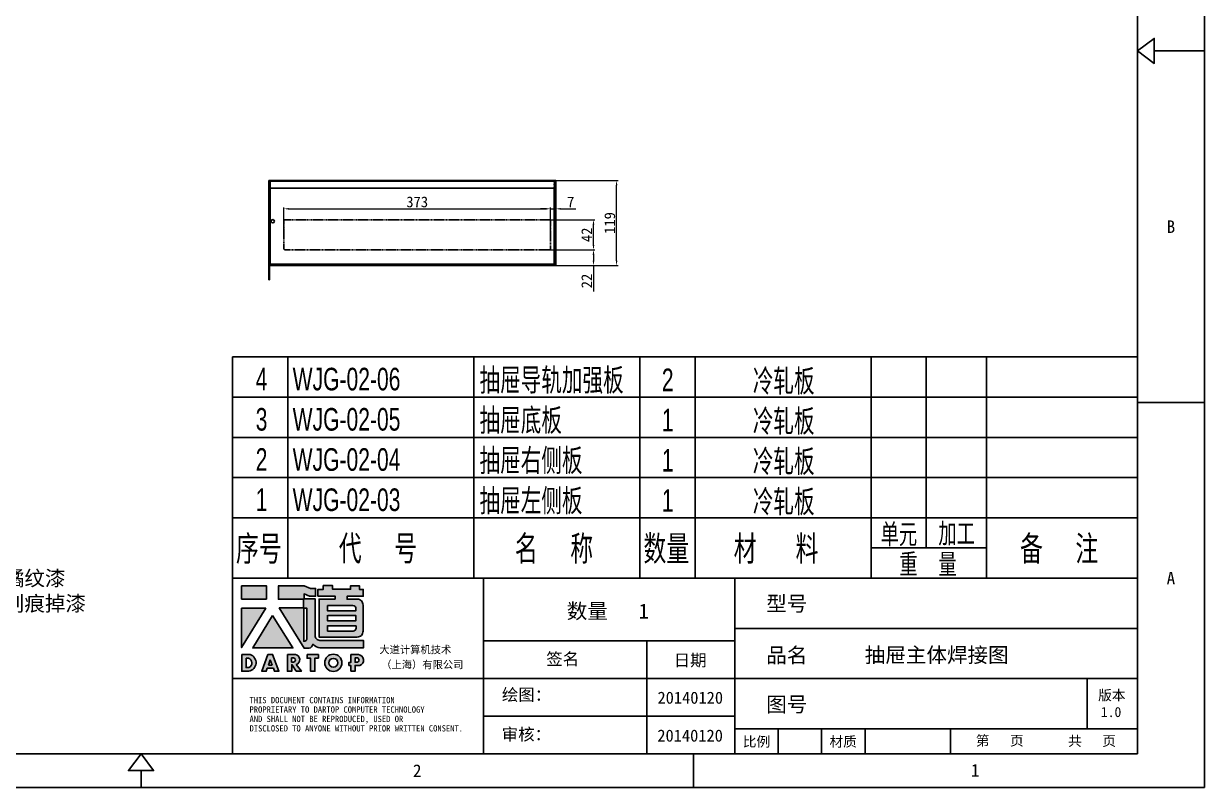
# Model space of a CAD drawing. Header units: millimetres. Extents: x 13106 to 40242, y 18888 to 28426.
# Drawn here: x 26281 to 27931, y 18888 to 19955 of the extents above; entities that cross this region are included whole.
import ezdxf
from ezdxf.enums import TextEntityAlignment as Align

# ---------------------------------------------------------------- set-up
doc = ezdxf.new("R2010")
doc.units = ezdxf.units.MM
doc.header["$PDSIZE"] = -1
doc.linetypes.add('HIDDEN', pattern=[1.905, 1.27, -0.635])
for name, color, linetype in [('02___PRT_ALL_AXES', 7, 'Continuous'), ('1轮廓实线层', 7, 'Continuous'), ('2细线层', 4, 'Continuous'), ('4', 7, 'Continuous'), ('6文字层', 3, 'Continuous'), ('DEFAULT_2', 8, 'HIDDEN'), ('print', 30, 'Continuous'), ('图框层', 7, 'Continuous')]:
    doc.layers.add(name, color=color, linetype=linetype)
doc.layers.add('dim', color=2, linetype='Continuous', lineweight=9)
doc.styles.add('Dartop', font='')
doc.styles.add('hzHT', font='simhei.ttf')
doc.styles.add('PC_TEXTSTYLE', font='arial.ttf', dxfattribs={"width": 0.8})
doc.styles.get('Dartop').set_extended_font_data('FangSong_GB2312')
doc.dimstyles.new('3', dxfattribs={"dimtxt": 15, "dimasz": 7, "dimexe": 2, "dimexo": 3, "dimgap": 2, "dimtad": 1, "dimzin": 9, "dimdsep": 46, "dimtxsty": 'Standard', "dimcen": 1, "dimadec": 1, "dimazin": 2, "dimtfac": 0.5, "dimtmove": 0, "dimatfit": 3, "dimfxl": 0, "dimtolj": 1, "dimlwd": 9, "dimlwe": 9, "dimarcsym": 0})

# ---------------------------------------------------------------- blocks, each defined once
blk = doc.blocks.new('dadao')
for p, q in [((48, 19.2), (44.9, 10.4)), ((44.9, 10.4), (51.2, 10.4)), ((51.2, 10.4), (48, 19.2))]:
    blk.add_line(p, q)
for points in [[(41.8, 121.6), (41.8, 143.7), (-0.4, 143.7), (-0.4, 121.6), (41.8, 121.6)], [(104.8, 122), (104.8, 130.3), (114.1, 126.3), (124.2, 126.3), (124.2, 139.6), (115.9, 139.6), (105.1, 143.9), (61.5, 143.9)], [(61.7, 144), (61.7, 121.3), (103.9, 121.3)], [(113.4, 38.7), (105.1, 38.7), (63, 106.5), (103.9, 106.5), (103.9, 120.9), (103.9, 121.3)], [(109.7, 53.6), (109.7, 106.2), (104.3, 106.2), (104.3, 50.4), (106.6, 50.4)], [(144.6, 94.4), (144.6, 84.8), (192, 84.8), (192, 94.1), (144.9, 94.1)], [(120.2, 45), (119.5, 45), (119.5, 44.6)], [(0, 28), (0, 0), (11.8, 0)], [(0.1, 28), (14, 28)], [(7.1, 21.8), (7.1, 6.1), (12, 6.1)], [(7.1, 21.8), (11.4, 21.8)], [(76.8, 28.2), (76.8, 0), (84.1, 0), (84.1, 11.1), (91.6, -0.1), (100.3, -0.1), (91.7, 11.1)], [(76.8, 28.2), (90.6, 28.2)], [(84, 22.7), (84, 15.3), (87.2, 15.3)], [(84, 22.7), (87.3, 22.7)], [(183.7, 0), (183.7, 9.6), (180.6, 9.6), (180.6, 14.9), (183.8, 14.9), (183.8, 28.1), (196.1, 28.1), (196.5, 28.1)], [(194.9, 22.3), (190.8, 22.3), (190.8, 15), (194.4, 15)], [(183.7, 0), (190.9, 0), (190.9, 9.6), (198.8, 9.6)]]:
    blk.add_lwpolyline(points)
blk.add_lwpolyline([(137.1, 144.2), (137.1, 137.9), (128.3, 137.9), (128.3, 126.5), (157.3, 126.5), (157.3, 121.5), (130.3, 121.5), (130.3, 57.5), (194.4, 57.5, 0.414214), (204.4, 67.5), (204.4, 111.3, 0.414214), (194.4, 121.3), (177.5, 121.3), (177.5, 126.3), (204.7, 126.3), (204.7, 137.7), (198.2, 137.7), (198.2, 143.9), (183.3, 143.9), (183.3, 138), (153, 138), (153, 144.2), (137.1, 144.2)], format="xyb", close=True)
for points in [[(104.8, 122), (123.4, 122), (123.4, 60, 0.414214), (131.4, 52), (204.8, 52), (204.8, 39.1), (131.7, 39.1)], [(144.3, 110.8), (144.3, 101.8), (192.3, 101.8), (192.3, 105.5, 0.414214), (187.3, 110.5), (144.3, 110.5)], [(144.6, 77), (144.6, 67.5), (187.6, 67.5, 0.414214), (192.6, 72.5), (192.6, 76.4), (144.6, 76.4)]]:
    blk.add_lwpolyline(points, format="xyb")
for points in [[(-0.3, 106.2), (40.4, 106.2), (-0.3, 39.7), (-0.3, 106.2)], [(51.7, 94.1), (18.4, 39.3), (86.2, 39.3)], [(43.8, 28.2), (51.8, 28.2), (62.6, -0.1), (55, -0.1), (53.2, 5), (42.9, 5), (41.1, 0), (33.6, 0)], [(110, 28.1), (110, 21.9), (116, 21.9), (116, -0.1), (123.2, -0.1), (123.2, 22), (129.2, 22), (129.2, 28.1), (110, 28.1)]]:
    blk.add_lwpolyline(points, close=True)
for radius in [14.5, 7.44]:
    blk.add_circle((154.2, 14.2), radius)
for centre, radius, start, end in [((99.2, 60.7), 12.6, 305.6399, 325.969), ((111.6, 46.7), 8.19, 282.9811, 347.6627), ((136, 61.7), 22.9, 226.7358, 259.3209), ((8.5, 13.9), 8.49, 294.2143, 69.7177), ((9.6, 14.2), 14.4, 278.6604, 72.3203), ((86.4, 19), 3.8, 282.527, 76.7196), ((88.6, 19.4), 8.95, 290.6073, 77.2124), ((193.7, 18.7), 3.8, 280.9891, 72.5513), ((195.7, 18.6), 9.51, 288.8959, 85.2442)]:
    blk.add_arc(centre, radius, start, end)
blk = doc.blocks.new('PC_MXBTITLERECORD')
at = {"layer": '1轮廓实线层'}
for p, q in [((-180, 0), (-180, 12)), ((0, 0), (0, 12))]:
    blk.add_line(p, q, dxfattribs=at)
at = {"layer": '2细线层'}
for p, q in [((-169, 12), (-169, 0)), ((-132, 12), (-132, 0)), ((-99, 12), (-99, 0)), ((-88, 12), (-88, 0)), ((-53, 12), (-53, 0)), ((-42, 12), (-42, 6)), ((-30, 12), (-30, 0)), ((-30, 6), (-53, 6))]:
    blk.add_line(p, q, dxfattribs=at)
at = {"style": 'PC_TEXTSTYLE', "flags": 1}
blk.add_attdef('Fo oFShowMe', (-53, 6), '', height=0.00000005, dxfattribs=at)
at = {"layer": '6文字层', "style": 'PC_TEXTSTYLE', "width": 0.667}
for s, height, p in [('单元', 4, (-47.45, 8.84)), ('加工', 4, (-35.96, 8.94)), ('序号', 5, (-174.77, 6)), ('代     号', 5, (-151.09, 6)), ('名     称', 5, (-116.06, 6)), ('数量', 5, (-93.71, 6)), ('材      料', 5, (-71.89, 6)), ('备     注', 5, (-15.57, 6)), ('重    量', 4, (-41.65, 2.94))]:
    blk.add_text(s, height=height, dxfattribs=at).set_placement(p, align=Align.MIDDLE)
blk = doc.blocks.new('PC_MXB_BLOCK')
at = {"layer": '1轮廓实线层'}
for p, q in [((-180, 8), (-180, 0)), ((0, 8), (0, 0))]:
    blk.add_line(p, q, dxfattribs=at)
at = {"layer": '2细线层'}
for p, q in [((-180, 8), (0, 8)), ((-169, 8), (-169, 0)), ((-132, 8), (-132, 0)), ((-99, 8), (-99, 0)), ((-88, 8), (-88, 0)), ((-53, 8), (-53, 0)), ((-42, 8), (-42, 0)), ((-30, 8), (-30, 0)), ((-180, 0), (0, 0))]:
    blk.add_line(p, q, dxfattribs=at)
at = {"layer": '6文字层', "style": 'PC_TEXTSTYLE'}
for tag, width, p, p2 in [('序号', 0.769182, (-178.38, 1.35), (-170.09, 1.35)), ('代号', 3.14773, (-168.05, 1.35), (-134.11, 1.35)), ('名称', 2.802424, (-130.87, 1.2), (-100.28, 1.2)), ('数量', 0.817449, (-97.88, 1.2), (-89, 1.2)), ('材料', 2.943328, (-86.43, 1.01), (-54.3, 1.01)), ('单重', 0.854038, (-52.21, 0.89), (-43, 0.89)), ('总重', 0.958888, (-41.2, 1.27), (-30.86, 1.27)), ('备注', 2.494074, (-28.61, 1.02), (-1.16, 1.02))]:
    blk.add_attdef(tag, text='', height=4.5, dxfattribs=dict(at, width=width)).set_placement(p, p2, align=Align.FIT)
blk = doc.blocks.new('*D350')
at = {"layer": 'Defpoints', "color": 0, "lineweight": 9, "transparency": 16777216}
for p in [(27010.3, 19639.2), (27010.3, 19617.2), (27077.7, 19617.2)]:
    blk.add_point(p, dxfattribs=at)
at = {"layer": 'dim', "color": 0, "lineweight": 9, "transparency": 16777216}
for p, q in [((27013.3, 19639.2), (27079.7, 19639.2)), ((27077.7, 19632.2), (27077.7, 19624.2)), ((27013.3, 19617.2), (27079.7, 19617.2)), ((27077.7, 19617.2), (27077.7, 19581.2))]:
    blk.add_line(p, q, dxfattribs=at)
for points in [[(27076.5, 19632.2), (27078.9, 19632.2), (27077.7, 19639.2)], [(27076.5, 19624.2), (27078.9, 19624.2), (27077.7, 19617.2)]]:
    blk.add_solid(points, dxfattribs=at)
at = {"layer": 'dim', "color": 0, "lineweight": 9, "transparency": 16777216, "insert": (27068.2, 19595.7), "char_height": 15, "attachment_point": 5, "rotation": 90}
blk.add_mtext('\\A1;22', dxfattribs=at)
blk = doc.blocks.new('*D351')
at = {"layer": 'Defpoints', "color": 0, "lineweight": 9, "transparency": 16777216}
for p in [(27013.3, 19681.2), (27077.7, 19681.2), (27013.3, 19639.2)]:
    blk.add_point(p, dxfattribs=at)
at = {"layer": 'dim', "color": 0, "lineweight": 9, "transparency": 16777216}
for p, q in [((27016.3, 19681.2), (27079.7, 19681.2)), ((27077.7, 19646.2), (27077.7, 19674.2)), ((27016.3, 19639.2), (27079.7, 19639.2))]:
    blk.add_line(p, q, dxfattribs=at)
for points in [[(27076.5, 19674.2), (27078.9, 19674.2), (27077.7, 19681.2)], [(27076.5, 19646.2), (27078.9, 19646.2), (27077.7, 19639.2)]]:
    blk.add_solid(points, dxfattribs=at)
at = {"layer": 'dim', "color": 0, "lineweight": 9, "transparency": 16777216, "insert": (27068.2, 19660.2), "char_height": 15, "attachment_point": 5, "rotation": 90}
blk.add_mtext('\\A1;42', dxfattribs=at)
blk = doc.blocks.new('*D352')
at = {"layer": 'Defpoints', "color": 0, "lineweight": 9, "transparency": 16777216}
for p in [(27024.8, 19696.6), (27017.8, 19660.2), (27024.8, 19660.2)]:
    blk.add_point(p, dxfattribs=at)
at = {"layer": 'dim', "color": 0, "lineweight": 9, "transparency": 16777216}
for p, q in [((27010.8, 19696.6), (27003.8, 19696.6)), ((27017.8, 19663.2), (27017.8, 19698.6)), ((27017.8, 19696.6), (27024.8, 19696.6)), ((27024.8, 19663.2), (27024.8, 19698.6)), ((27031.8, 19696.6), (27052.8, 19696.6))]:
    blk.add_line(p, q, dxfattribs=at)
for points in [[(27010.8, 19697.7), (27010.8, 19695.4), (27017.8, 19696.6)], [(27031.8, 19697.7), (27031.8, 19695.4), (27024.8, 19696.6)]]:
    blk.add_solid(points, dxfattribs=at)
at = {"layer": 'dim', "color": 0, "lineweight": 9, "transparency": 16777216, "insert": (27045.8, 19706.1), "char_height": 15, "attachment_point": 5}
blk.add_mtext('\\A1;7', dxfattribs=at)
blk = doc.blocks.new('*D353')
at = {"layer": 'Defpoints', "color": 0, "lineweight": 9, "transparency": 16777216}
for p in [(27017.8, 19696.6), (26644.8, 19660.2), (27017.8, 19663.2)]:
    blk.add_point(p, dxfattribs=at)
at = {"layer": 'dim', "color": 0, "lineweight": 9, "transparency": 16777216}
for p, q in [((26644.8, 19663.2), (26644.8, 19698.6)), ((26651.8, 19696.6), (27010.8, 19696.6)), ((27017.8, 19666.2), (27017.8, 19698.6))]:
    blk.add_line(p, q, dxfattribs=at)
for points in [[(26651.8, 19697.7), (26651.8, 19695.4), (26644.8, 19696.6)], [(27010.8, 19697.7), (27010.8, 19695.4), (27017.8, 19696.6)]]:
    blk.add_solid(points, dxfattribs=at)
at = {"layer": 'dim', "color": 0, "lineweight": 9, "transparency": 16777216, "insert": (26831.3, 19706.1), "char_height": 15, "attachment_point": 5}
blk.add_mtext('\\A1;373', dxfattribs=at)
blk = doc.blocks.new('*D365')
at = {"layer": 'Defpoints', "color": 0, "lineweight": 9, "transparency": 16777216}
for p in [(27018.6, 19736.2), (27110, 19736.2), (27018.6, 19617.2)]:
    blk.add_point(p, dxfattribs=at)
at = {"layer": 'dim', "color": 0, "lineweight": 9, "transparency": 16777216}
for p, q in [((27021.6, 19736.2), (27112, 19736.2)), ((27110, 19624.2), (27110, 19729.2)), ((27021.6, 19617.2), (27112, 19617.2))]:
    blk.add_line(p, q, dxfattribs=at)
for points in [[(27108.8, 19729.2), (27111.1, 19729.2), (27110, 19736.2)], [(27108.8, 19624.2), (27111.1, 19624.2), (27110, 19617.2)]]:
    blk.add_solid(points, dxfattribs=at)
at = {"layer": 'dim', "color": 0, "lineweight": 9, "transparency": 16777216, "insert": (27100.5, 19676.7), "char_height": 15, "attachment_point": 5, "rotation": 90}
blk.add_mtext('\\A1;119', dxfattribs=at)

msp = doc.modelspace()

# ---------------------------------------------------------------- hatches: boundary and pattern name
for points in [[(26620.857, 19169.56), (26585.864, 19169.56), (26585.864, 19151.278), (26620.857, 19151.278)], [(26619.731, 19138.486), (26585.958, 19138.486), (26585.958, 19083.344)], [(26629.093, 19128.479), (26601.485, 19082.977), (26657.701, 19082.977)], [(26693.397, 19073.667), (26677.42, 19073.667), (26677.42, 19068.598), (26682.405, 19068.598), (26682.405, 19050.333), (26688.373, 19050.333), (26688.373, 19068.61), (26693.397, 19068.61)]]:
    msp.add_hatch(color=0).paths.add_polyline_path(points)
h = msp.add_hatch(color=0)
h.paths.add_polyline_path([(26673.152, 19158.449), (26680.875, 19155.113), (26689.224, 19155.113), (26689.224, 19166.164), (26682.336, 19166.164), (26673.36, 19169.708), (26637.392, 19169.708), (26637.392, 19151.019), (26672.388, 19151.019), (26672.388, 19150.641), (26672.388, 19138.695), (26638.452, 19138.695), (26673.358, 19082.52), (26680.27, 19082.52, 0.27937482), (26685.316, 19087.427), (26685.316, 19087.686), (26685.925, 19087.686, 0.14314537), (26695.441, 19082.843), (26756.096, 19082.843), (26756.096, 19093.497), (26695.183, 19093.497, -0.41421356), (26688.548, 19100.132), (26688.548, 19151.609), (26673.152, 19151.609)])
h.paths.add_polyline_path([(26672.741, 19138.456), (26677.188, 19138.456), (26677.188, 19094.856, -0.08893574), (26674.611, 19092.206), (26672.726, 19092.206)], flags=16)
h = msp.add_hatch(color=0)
h.paths.add_polyline_path([(26755.992, 19164.617), (26750.595, 19164.617), (26750.595, 19169.75), (26738.26, 19169.75), (26738.26, 19164.873), (26713.076, 19164.873), (26713.076, 19170.007), (26699.886, 19170.007), (26699.886, 19164.778), (26692.598, 19164.778), (26692.598, 19155.314), (26716.649, 19155.314), (26716.649, 19151.128), (26694.238, 19151.128), (26694.238, 19098.131), (26747.441, 19098.131, 0.41421356), (26755.734, 19106.424), (26755.734, 19142.718, 0.41421356), (26747.441, 19151.011), (26733.377, 19151.011), (26733.377, 19155.119), (26755.992, 19155.119)])
h.paths.add_polyline_path([(26741.565, 19142.027, -0.41421356), (26745.712, 19137.88), (26745.712, 19134.839), (26705.88, 19134.839), (26705.88, 19142.027)], flags=16)
h.paths.add_polyline_path([(26745.455, 19128.421), (26745.455, 19120.72), (26706.137, 19120.72), (26706.137, 19128.421)], flags=16)
h.paths.add_polyline_path([(26745.969, 19113.789), (26745.969, 19110.492, -0.41421356), (26741.822, 19106.345), (26706.137, 19106.345), (26706.137, 19113.789)], flags=16)
h = msp.add_hatch(color=0)
h.paths.add_polyline_path([(26597.793, 19073.584), (26586.206, 19073.584), (26586.206, 19050.402), (26595.964, 19050.402, 0.79301591)])
h.paths.add_polyline_path([(26596.136, 19055.479), (26592.085, 19055.479), (26592.085, 19068.507), (26595.689, 19068.507, -0.67136089)], flags=16)
h = msp.add_hatch(color=0)
h.paths.add_polyline_path([(26629.18, 19073.774), (26622.568, 19073.774), (26614.064, 19050.377), (26620.328, 19050.377), (26621.801, 19054.524), (26630.287, 19054.524), (26631.792, 19050.327), (26638.106, 19050.327)])
h.paths.add_polyline_path([(26628.665, 19058.993), (26623.408, 19058.993), (26625.989, 19066.345)], flags=16)
h = msp.add_hatch(color=0)
h.paths.add_polyline_path([(26661.32, 19073.758), (26649.925, 19073.758), (26649.925, 19050.365), (26655.947, 19050.365), (26655.947, 19059.639), (26662.136, 19050.281), (26669.413, 19050.281), (26662.289, 19059.58, 0.74405494)])
h.paths.add_polyline_path([(26655.891, 19063.101), (26655.891, 19069.244), (26658.583, 19069.244, -0.79680897), (26658.543, 19063.101)], flags=16)
h = msp.add_hatch(color=0)
h.paths.add_polyline_path([(26702.082, 19062.145, 1), (26726.103, 19062.145, 1)])
h.paths.add_polyline_path([(26720.262, 19062.145, -1), (26707.922, 19062.145, -1)], flags=16)
h = msp.add_hatch(color=0)
h.paths.add_polyline_path([(26749.143, 19073.702), (26748.798, 19073.702), (26738.639, 19073.702), (26738.639, 19062.785), (26735.944, 19062.785), (26735.944, 19058.353), (26738.596, 19058.353), (26738.596, 19050.406), (26744.526, 19050.406), (26744.526, 19058.384), (26751.043, 19058.384, 0.81230381)])
h.paths.add_polyline_path([(26744.438, 19062.815), (26744.438, 19068.922), (26747.813, 19068.922, -0.77821343), (26747.469, 19062.815)], flags=16)

# ---------------------------------------------------------------- linework, layer by layer
at = {"color": 0}
for p, q in [((27837.856, 20899.705), (27837.856, 18934.813)), ((27861.248, 19917.259), (27931.422, 19917.259)), ((27931.422, 19426.036), (27837.856, 19426.036)), ((27837.856, 19180.425), (26573.292, 19180.425)), ((26573.292, 18934.813), (26573.292, 19180.425)), ((26924.165, 19180.425), (26924.165, 18934.813)), ((27275.039, 18934.813), (27275.039, 19180.425)), ((27275.039, 19110.25), (27837.856, 19110.25)), ((26924.165, 19092.707), (27275.039, 19092.707)), ((27152.233, 19092.707), (27152.233, 18934.813)), ((26573.292, 19040.076), (26924.165, 19040.076)), ((26924.165, 19040.076), (27837.856, 19040.076)), ((27767.681, 18969.901), (27767.681, 19040.076)), ((26924.165, 18987.445), (27275.039, 18987.445)), ((27275.039, 18969.901), (27837.856, 18969.901)), ((27335.686, 18934.813), (27335.686, 18969.901)), ((27396.334, 18934.813), (27396.334, 18969.901)), ((27457.479, 18934.813), (27457.479, 18969.901)), ((27576.632, 18934.813), (27576.632, 18969.901)), ((27837.856, 18934.813), (25052.902, 18934.813)), ((27217.301, 18888.03), (27217.301, 18934.813)), ((26445.379, 18911.422), (26445.379, 18888.03))]:
    msp.add_line(p, q, dxfattribs=at)
at = {"color": 3, "linetype": 'Continuous'}
for p, q in [((26623.826, 19736.211), (26623.826, 19617.211)), ((26625.826, 19736.211), (26625.826, 19725.211)), ((26625.826, 19736.211), (27024.826, 19736.211)), ((27024.826, 19736.211), (27024.826, 19725.211)), ((26625.826, 19735.211), (27024.826, 19735.211)), ((26625.826, 19725.211), (27024.826, 19725.211)), ((26624.826, 19597.211), (26624.826, 19617.211))]:
    msp.add_line(p, q, dxfattribs=at)
at = {"color": 7, "linetype": 'Continuous'}
for p, q in [((26623.826, 19736.211), (26625.826, 19736.211)), ((26624.826, 19736.211), (26624.826, 19617.211)), ((26625.826, 19725.211), (26625.826, 19617.211)), ((27022.826, 19724.211), (27024.826, 19724.211)), ((27022.826, 19724.211), (27022.826, 19617.211)), ((27024.826, 19725.211), (27024.826, 19617.211)), ((26623.826, 19597.211), (26623.826, 19617.211)), ((26623.826, 19617.211), (27024.826, 19617.211)), ((26627.826, 19619.211), (26627.826, 19617.211)), ((27022.826, 19619.211), (26627.826, 19619.211)), ((26624.826, 19597.211), (26623.826, 19597.211))]:
    msp.add_line(p, q, dxfattribs=at)
at = {"color": 0}
for points in [[(27837.856, 19917.259), (27861.248, 19934.803), (27861.248, 19899.716), (27837.856, 19917.259)], [(26445.379, 18934.813), (26462.923, 18911.422), (26427.835, 18911.422), (26445.379, 18934.813)]]:
    msp.add_lwpolyline(points, close=True, dxfattribs=at)
at = {"layer": '02___PRT_ALL_AXES', "color": 8, "linetype": 'HIDDEN'}
for p, q in [((26623.826, 19720.711), (26623.826, 19725.711)), ((26623.826, 19725.711), (26624.826, 19725.711)), ((26623.826, 19720.711), (26624.826, 19720.711)), ((26624.826, 19720.711), (26624.826, 19725.711)), ((27024.826, 19735.211), (26625.826, 19735.211)), ((26623.826, 19680.711), (26623.826, 19685.711)), ((26623.826, 19685.711), (26624.826, 19685.711)), ((26623.826, 19680.711), (26624.826, 19680.711)), ((26624.826, 19680.711), (26624.826, 19685.711)), ((26623.826, 19640.711), (26623.826, 19645.711)), ((26623.826, 19645.711), (26624.826, 19645.711)), ((26623.826, 19640.711), (26624.826, 19640.711)), ((26624.826, 19640.711), (26624.826, 19645.711)), ((26623.826, 19606.961), (26623.826, 19611.461)), ((26624.826, 19611.461), (26623.826, 19611.461)), ((26624.826, 19606.961), (26623.826, 19606.961)), ((26624.826, 19606.961), (26624.826, 19611.461)), ((26627.176, 19619.211), (26627.176, 19618.211)), ((26627.176, 19619.211), (26631.676, 19619.211)), ((26627.176, 19618.211), (26631.676, 19618.211)), ((26629.426, 19618.211), (26629.426, 19619.211)), ((26631.676, 19619.211), (26631.676, 19618.211))]:
    msp.add_line(p, q, dxfattribs=at)
at = {"layer": '02___PRT_ALL_AXES', "color": 7, "linetype": 'Continuous'}
msp.add_circle((26629.426, 19679.211), 2.25, dxfattribs=at)
at = {"layer": 'DEFAULT_2', "color": 8, "linetype": 'HIDDEN'}
for p, q in [((26623.826, 19725.711), (26624.826, 19725.711)), ((26623.826, 19720.711), (26624.826, 19720.711)), ((27022.826, 19724.211), (27022.826, 19735.211)), ((27023.826, 19617.211), (27023.826, 19735.211)), ((27024.823, 19724.211), (27024.826, 19724.211)), ((26623.826, 19685.711), (26624.826, 19685.711)), ((26623.826, 19680.711), (26624.826, 19680.711)), ((26644.826, 19641.211), (26644.826, 19679.211)), ((26646.826, 19681.211), (27015.826, 19681.211)), ((27017.826, 19679.211), (27017.826, 19641.211)), ((26623.826, 19645.711), (26624.826, 19645.711)), ((26623.826, 19640.711), (26624.826, 19640.711)), ((27015.826, 19639.211), (26646.826, 19639.211)), ((26624.826, 19618.211), (26623.826, 19619.211)), ((26623.826, 19619.211), (26627.826, 19619.211)), ((26624.826, 19618.211), (27023.826, 19618.211)), ((26627.826, 19617.214), (26627.826, 19617.211)), ((27023.826, 19618.211), (27022.826, 19619.211)), ((27022.826, 19617.214), (27022.826, 19617.211))]:
    msp.add_line(p, q, dxfattribs=at)
for centre, radius, start, end in [((27023.826, 19735.211), 1, 0, 180), ((26646.826, 19679.211), 2, 90, 180), ((27015.826, 19679.211), 2, 0, 90), ((26646.826, 19641.211), 2, 180, 270), ((27015.826, 19641.211), 2, 270, 0)]:
    msp.add_arc(centre, radius, start, end, dxfattribs=at)
at = {"layer": 'print'}
msp.add_lwpolyline([(24959.336, 20946.488), (27931.422, 20946.488), (27931.422, 18888.03), (24959.336, 18888.03)], close=True, dxfattribs=at)

# ---------------------------------------------------------------- block references
at = {"color": 0, "xscale": 0.8293373375670361, "yscale": 0.8293373376302287, "zscale": 0.8293373376379277}
msp.add_blockref('dadao', (26586.206, 19050.402), dxfattribs=at)
at = {"layer": '图框层'}
ref = msp.add_blockref('PC_MXB_BLOCK', (27837.856, 19433.338), dxfattribs=dict(at, xscale=7.025356800000001, yscale=7.025356800000001, zscale=7.025356800000001))
ref.add_attrib('材料', '冷轧板', dxfattribs={"layer": '6文字层', "height": 31.6141, "style": 'PC_TEXTSTYLE', "width": 0.667}).set_placement((27343.491, 19440.436), align=Align.CENTER)
ref.add_attrib('代号', 'WJG-02-06', (26657.267, 19442.814), dxfattribs={"layer": '6文字层', "height": 31.6141, "style": 'PC_TEXTSTYLE', "width": 0.667})
ref.add_attrib('序号', '4', dxfattribs={"layer": '6文字层', "height": 31.614, "style": 'PC_TEXTSTYLE', "width": 0.667}).set_placement((26613.793, 19442.814), align=Align.CENTER)
ref.add_attrib('名称', '抽屉导轨加强板', (26918.471, 19441.736), dxfattribs={"layer": '6文字层', "height": 31.6141, "style": 'PC_TEXTSTYLE', "width": 0.667})
ref.add_attrib('数量', '2', dxfattribs={"layer": '6文字层', "height": 31.614, "style": 'PC_TEXTSTYLE', "width": 0.667}).set_placement((27181.407, 19441.736), align=Align.CENTER)
ref = msp.add_blockref('PC_MXB_BLOCK', (27837.856, 19377.135), dxfattribs=dict(at, xscale=7.025356800000001, yscale=7.025356800000001, zscale=7.025356800000001))
ref.add_attrib('材料', '冷轧板', dxfattribs={"layer": '6文字层', "height": 31.6141, "style": 'PC_TEXTSTYLE', "width": 0.667}).set_placement((27343.491, 19384.233), align=Align.CENTER)
ref.add_attrib('代号', 'WJG-02-05', (26657.267, 19386.611), dxfattribs={"layer": '6文字层', "height": 31.6141, "style": 'PC_TEXTSTYLE', "width": 0.667})
ref.add_attrib('序号', '3', dxfattribs={"layer": '6文字层', "height": 31.614, "style": 'PC_TEXTSTYLE', "width": 0.667}).set_placement((26613.793, 19386.611), align=Align.CENTER)
ref.add_attrib('名称', '抽屉底板', (26918.471, 19385.534), dxfattribs={"layer": '6文字层', "height": 31.6141, "style": 'PC_TEXTSTYLE', "width": 0.667})
ref.add_attrib('数量', '1', dxfattribs={"layer": '6文字层', "height": 31.614, "style": 'PC_TEXTSTYLE', "width": 0.667}).set_placement((27181.407, 19385.534), align=Align.CENTER)
ref = msp.add_blockref('PC_MXB_BLOCK', (27837.856, 19320.932), dxfattribs=dict(at, xscale=7.025356800000001, yscale=7.025356800000001, zscale=7.025356800000001))
ref.add_attrib('材料', '冷轧板', dxfattribs={"layer": '6文字层', "height": 31.6141, "style": 'PC_TEXTSTYLE', "width": 0.667}).set_placement((27343.491, 19328.03), align=Align.CENTER)
ref.add_attrib('代号', 'WJG-02-04', (26657.267, 19330.408), dxfattribs={"layer": '6文字层', "height": 31.6141, "style": 'PC_TEXTSTYLE', "width": 0.667})
ref.add_attrib('序号', '2', dxfattribs={"layer": '6文字层', "height": 31.614, "style": 'PC_TEXTSTYLE', "width": 0.667}).set_placement((26613.793, 19330.408), align=Align.CENTER)
ref.add_attrib('名称', '抽屉右侧板', (26918.471, 19329.331), dxfattribs={"layer": '6文字层', "height": 31.6141, "style": 'PC_TEXTSTYLE', "width": 0.667})
ref.add_attrib('数量', '1', dxfattribs={"layer": '6文字层', "height": 31.614, "style": 'PC_TEXTSTYLE', "width": 0.667}).set_placement((27181.407, 19329.331), align=Align.CENTER)
ref = msp.add_blockref('PC_MXB_BLOCK', (27837.856, 19264.729), dxfattribs=dict(at, xscale=7.025356800000001, yscale=7.025356800000001, zscale=7.025356800000001))
ref.add_attrib('材料', '冷轧板', dxfattribs={"layer": '6文字层', "height": 31.6141, "style": 'PC_TEXTSTYLE', "width": 0.667}).set_placement((27343.491, 19271.827), align=Align.CENTER)
ref.add_attrib('代号', 'WJG-02-03', (26657.267, 19274.206), dxfattribs={"layer": '6文字层', "height": 31.6141, "style": 'PC_TEXTSTYLE', "width": 0.667})
ref.add_attrib('序号', '1', dxfattribs={"layer": '6文字层', "height": 31.614, "style": 'PC_TEXTSTYLE', "width": 0.667}).set_placement((26613.793, 19274.206), align=Align.CENTER)
ref.add_attrib('名称', '抽屉左侧板', (26918.471, 19273.128), dxfattribs={"layer": '6文字层', "height": 31.6141, "style": 'PC_TEXTSTYLE', "width": 0.667})
ref.add_attrib('数量', '1', dxfattribs={"layer": '6文字层', "height": 31.614, "style": 'PC_TEXTSTYLE', "width": 0.667}).set_placement((27181.407, 19273.128), align=Align.CENTER)
at = {"layer": '图框层', "xscale": 7.025356800000001, "yscale": 7.025356800000001, "zscale": 7.025356800000001}
msp.add_blockref('PC_MXBTITLERECORD', (27837.856, 19180.425), dxfattribs=at)

# ---------------------------------------------------------------- texts
at = {"color": 0}
for s, height, style, p in [('B', 17.544, 'Dartop', (27884.639, 19671.648)), ('A', 17.544, 'Dartop', (27884.639, 19180.425)), ('数量   1', 21.0524, 'hzHT', (27097.715, 19134.419)), ('型号', 21.0524, 'hzHT', (27347.855, 19144.725)), ('签名', 16.8419, 'hzHT', (27034.67, 19067.533)), ('日期', 16.8419, 'hzHT', (27212.756, 19065.806)), ('品名', 21.0524, 'hzHT', (27347.855, 19072.675)), ('抽屉主体焊接图', 21.0524, 'hzHT', (27557.37, 19073.071)), ('20140120', 16.8419, 'hzHT', (27212.93, 19013.383)), ('图号', 21.0524, 'hzHT', (27347.855, 19004.074)), ('版本', 14.0349, 'hzHT', (27802.093, 19016.788)), ('1.0', 14.0349, 'hzHT', (27801.038, 18993.345)), ('20140120', 16.8419, 'hzHT', (27212.716, 18960.411)), ('比例', 14.0349, 'hzHT', (27305.507, 18951.992)), ('材质', 14.0349, 'hzHT', (27426.585, 18951.992)), ('第   页', 14.0349, 'hzHT', (27645.463, 18953.447)), ('共   页', 14.0349, 'hzHT', (27774.386, 18952.936)), ('2', 17.544, 'Dartop', (26831.34, 18911.422)), ('1', 17.544, 'Dartop', (27611.258, 18911.978))]:
    msp.add_text(s, height=height, dxfattribs=dict(at, style=style)).set_placement(p, align=Align.MIDDLE_CENTER)
at = {"color": 0, "style": 'hzHT'}
for s, p in [('1.表面涂喷灰色小橘纹漆', (26023.956, 19190.771)), ('2.表面平整光滑无划痕掉漆', (26023.956, 19155.491))]:
    msp.add_text(s, height=21.05241, dxfattribs=at).set_placement(p, align=Align.TOP_LEFT)
for s, height, p in [('绘图：', 16.8419, (26949.648, 19009.059)), ('THIS DOCUMENT CONTAINS INFORMATION', 8.77184, (26596.974, 19005.603)), ('PROPRIETARY TO DARTOP COMPUTER TECHNOLOGY', 8.77184, (26596.974, 18992.445)), ('AND SHALL NOT BE REPRODUCED, USED OR', 8.77184, (26596.974, 18979.287)), ('DISCLOSED TO ANYONE WITHOUT PRIOR WRITTEN CONSENT.', 8.77184, (26596.974, 18966.13)), ('审核：', 16.8419, (26949.439, 18953.791))]:
    msp.add_text(s, height=height, dxfattribs=at).set_placement(p)
at = {"layer": '4', "color": 0, "style": 'hzHT'}
for s, p in [('大道计算机技术', (26778.399, 19075.276)), ('（上海）有限公司', (26781.048, 19054.296))]:
    msp.add_text(s, height=10.5262, dxfattribs=at).set_placement(p)

# ---------------------------------------------------------------- dimensions: what is measured, and where the dimension line sits
at = {"layer": 'dim', "lineweight": 9}
for base, p1, p2, picture, middle in [((27109.965, 19736.211), (27018.612, 19617.211), (27018.612, 19736.211), '*D365', (27100.465, 19676.711)), ((27077.702, 19681.211), (27013.284, 19639.211), (27013.284, 19681.211), '*D351', (27068.202, 19660.211)), ((27077.702, 19617.211), (27010.284, 19639.211), (27010.284, 19617.211), '*D350', (27068.202, 19595.711))]:
    dim = msp.add_linear_dim(base=base, p1=p1, p2=p2, angle=90, dimstyle='3', dxfattribs=at)
    dim.commit()
    dim.dimension.update_dxf_attribs({"geometry": picture, "text_midpoint": middle})
for base, p1, p2, picture, middle in [((27017.826, 19696.562), (26644.826, 19660.211), (27017.826, 19663.211), '*D353', (26831.326, 19706.062)), ((27024.826, 19696.562), (27017.826, 19660.211), (27024.826, 19660.211), '*D352', (27045.826, 19706.062))]:
    dim = msp.add_linear_dim(base=base, p1=p1, p2=p2, dimstyle='3', dxfattribs=at)
    dim.commit()
    dim.dimension.update_dxf_attribs({"geometry": picture, "text_midpoint": middle})

doc.saveas('drawing.dxf')
